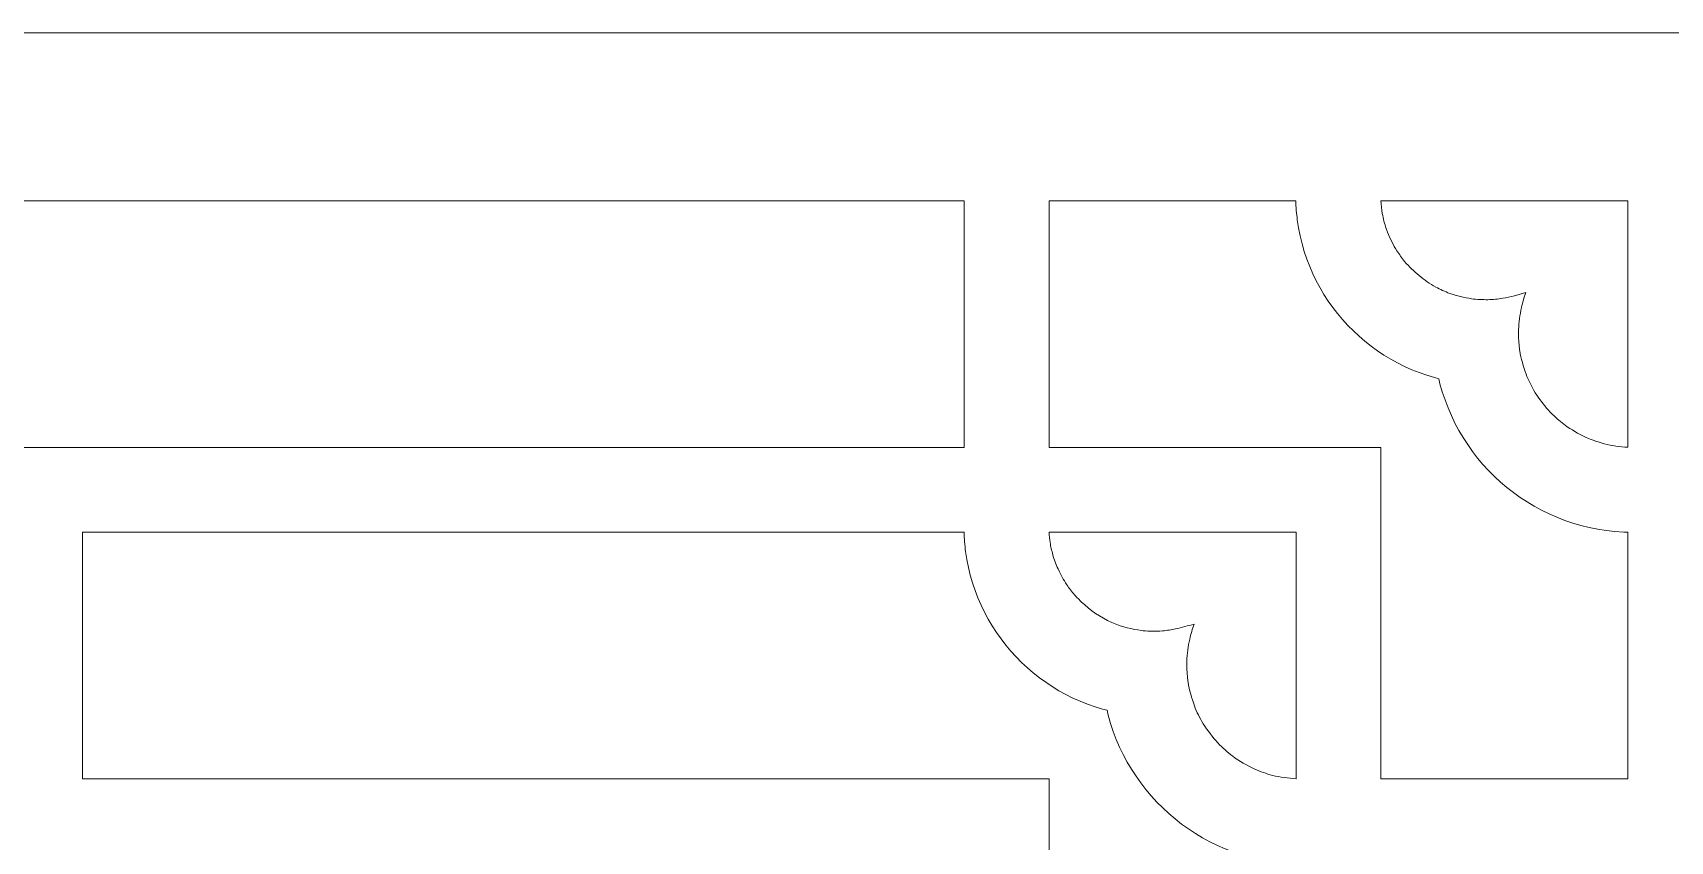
# Model space of a CAD drawing. Header units: centimetres. Extents: x -26.5 to 18, y -3.7 to 6.
# Drawn here: x -18.45 to -11.33, y 2.52 to 6.04 of the extents above; entities that cross this region are included whole.
import ezdxf

# ---------------------------------------------------------------- set-up
doc = ezdxf.new("R2010")
doc.units = ezdxf.units.CM
doc.header["$MEASUREMENT"] = 0
doc.layers.add('layer 1', color=7, linetype='Continuous')

msp = doc.modelspace()

# ---------------------------------------------------------------- linework, layer by layer
at = {"layer": 'layer 1', "color": 242, "lineweight": 9}
for points, knots in [([(-26.53457, -3.70309), (-26.53457, -3.70309), (-26.53457, 6.03856), (-26.53457, 6.03856), (-26.53457, 6.03856), (-26.53457, 6.03856), (18.03348, 6.03856), (18.03348, 6.03856), (18.03348, 6.03856), (18.03348, 6.03856), (18.03348, -3.70309), (18.03348, -3.70309), (18.03348, -3.70309), (18.03348, -3.70309), (-26.53457, -3.70309), (-26.53457, -3.70309)], [0, 0, 0, 0, 0.2, 0.2, 0.2, 0.2, 0.4, 0.4, 0.4, 0.4, 0.6, 0.6, 0.6, 0.6, 1, 1, 1, 1]), ([(-14.40219, 5.30794), (-14.40219, 5.30794), (-22.435, 5.30794), (-22.435, 5.30794), (-22.435, 5.30794), (-22.435, 5.30794), (-22.435, 4.23529), (-22.435, 4.23529), (-22.435, 4.23529), (-22.435, 4.23529), (-14.40219, 4.23529), (-14.40219, 4.23529), (-14.40219, 4.23529), (-14.40219, 4.23529), (-14.40219, 5.30794), (-14.40219, 5.30794)], [0, 0, 0, 0, 0.2, 0.2, 0.2, 0.2, 0.4, 0.4, 0.4, 0.4, 0.6, 0.6, 0.6, 0.6, 1, 1, 1, 1]), ([(-11.95622, 3.99832), (-11.95622, 3.99832), (-11.98648, 4.01821), (-11.98648, 4.01821), (-11.98648, 4.01821), (-11.98648, 4.01821), (-12.01585, 4.03932), (-12.01585, 4.03932), (-12.01585, 4.03932), (-12.01585, 4.03932), (-12.04428, 4.06159), (-12.04428, 4.06159), (-12.04428, 4.06159), (-12.04428, 4.06159), (-12.07175, 4.08502), (-12.07175, 4.08502), (-12.07175, 4.08502), (-12.07175, 4.08502), (-12.09821, 4.10954), (-12.09821, 4.10954), (-12.09821, 4.10954), (-12.09821, 4.10954), (-12.12364, 4.13513), (-12.12364, 4.13513), (-12.12364, 4.13513), (-12.12364, 4.13513), (-12.148, 4.16175), (-12.148, 4.16175), (-12.148, 4.16175), (-12.148, 4.16175), (-12.17125, 4.18938), (-12.17125, 4.18938), (-12.17125, 4.18938), (-12.17125, 4.18938), (-12.19334, 4.21795), (-12.19334, 4.21795), (-12.19334, 4.21795), (-12.19334, 4.21795), (-12.21427, 4.24746), (-12.21427, 4.24746), (-12.21427, 4.24746), (-12.21427, 4.24746), (-12.23397, 4.27785), (-12.23397, 4.27785), (-12.23397, 4.27785), (-12.23397, 4.27785), (-12.25243, 4.3091), (-12.25243, 4.3091), (-12.25243, 4.3091), (-12.25243, 4.3091), (-12.26959, 4.34116), (-12.26959, 4.34116), (-12.26959, 4.34116), (-12.26959, 4.34116), (-12.28543, 4.37401), (-12.28543, 4.37401), (-12.28543, 4.37401), (-12.28543, 4.37401), (-12.29991, 4.4076), (-12.29991, 4.4076), (-12.29991, 4.4076), (-12.29991, 4.4076), (-12.313, 4.44191), (-12.313, 4.44191), (-12.313, 4.44191), (-12.313, 4.44191), (-12.32464, 4.47688), (-12.32464, 4.47688), (-12.32464, 4.47688), (-12.32464, 4.47688), (-12.33482, 4.51249), (-12.33482, 4.51249), (-12.33482, 4.51249), (-12.33482, 4.51249), (-12.33996, 4.53397), (-12.33996, 4.53397), (-12.33996, 4.53397), (-12.33996, 4.53397), (-12.35915, 4.53892), (-12.35915, 4.53892), (-12.35915, 4.53892), (-12.35915, 4.53892), (-12.39243, 4.54902), (-12.39243, 4.54902), (-12.39243, 4.54902), (-12.39243, 4.54902), (-12.4251, 4.56048), (-12.4251, 4.56048), (-12.4251, 4.56048), (-12.4251, 4.56048), (-12.45713, 4.57325), (-12.45713, 4.57325), (-12.45713, 4.57325), (-12.45713, 4.57325), (-12.4885, 4.58732), (-12.4885, 4.58732), (-12.4885, 4.58732), (-12.4885, 4.58732), (-12.51916, 4.60263), (-12.51916, 4.60263), (-12.51916, 4.60263), (-12.51916, 4.60263), (-12.54908, 4.61916), (-12.54908, 4.61916), (-12.54908, 4.61916), (-12.54908, 4.61916), (-12.57823, 4.63687), (-12.57823, 4.63687), (-12.57823, 4.63687), (-12.57823, 4.63687), (-12.60659, 4.65574), (-12.60659, 4.65574), (-12.60659, 4.65574), (-12.60659, 4.65574), (-12.63411, 4.67573), (-12.63411, 4.67573), (-12.63411, 4.67573), (-12.63411, 4.67573), (-12.66077, 4.6968), (-12.66077, 4.6968), (-12.66077, 4.6968), (-12.66077, 4.6968), (-12.68651, 4.71892), (-12.68651, 4.71892), (-12.68651, 4.71892), (-12.68651, 4.71892), (-12.71134, 4.74207), (-12.71134, 4.74207), (-12.71134, 4.74207), (-12.71134, 4.74207), (-12.73519, 4.7662), (-12.73519, 4.7662), (-12.73519, 4.7662), (-12.73519, 4.7662), (-12.75805, 4.79129), (-12.75805, 4.79129), (-12.75805, 4.79129), (-12.75805, 4.79129), (-12.77988, 4.8173), (-12.77988, 4.8173), (-12.77988, 4.8173), (-12.77988, 4.8173), (-12.80064, 4.84421), (-12.80064, 4.84421), (-12.80064, 4.84421), (-12.80064, 4.84421), (-12.82031, 4.87197), (-12.82031, 4.87197), (-12.82031, 4.87197), (-12.82031, 4.87197), (-12.83886, 4.90055), (-12.83886, 4.90055), (-12.83886, 4.90055), (-12.83886, 4.90055), (-12.85623, 4.92993), (-12.85623, 4.92993), (-12.85623, 4.92993), (-12.85623, 4.92993), (-12.87242, 4.96007), (-12.87242, 4.96007), (-12.87242, 4.96007), (-12.87242, 4.96007), (-12.88738, 4.99093), (-12.88738, 4.99093), (-12.88738, 4.99093), (-12.88738, 4.99093), (-12.90107, 5.02249), (-12.90107, 5.02249), (-12.90107, 5.02249), (-12.90107, 5.02249), (-12.91347, 5.0547), (-12.91347, 5.0547), (-12.91347, 5.0547), (-12.91347, 5.0547), (-12.92455, 5.08755), (-12.92455, 5.08755), (-12.92455, 5.08755), (-12.92455, 5.08755), (-12.93426, 5.12099), (-12.93426, 5.12099), (-12.93426, 5.12099), (-12.93426, 5.12099), (-12.94258, 5.15499), (-12.94258, 5.15499), (-12.94258, 5.15499), (-12.94258, 5.15499), (-12.94947, 5.18951), (-12.94947, 5.18951), (-12.94947, 5.18951), (-12.94947, 5.18951), (-12.9549, 5.22453), (-12.9549, 5.22453), (-12.9549, 5.22453), (-12.95798, 5.25233), (-12.96087, 5.27993), (-12.96152, 5.30794), (-12.96152, 5.30794), (-12.96152, 5.30794), (-14.03328, 5.30794), (-14.03328, 5.30794), (-14.03328, 5.30794), (-14.03328, 5.30794), (-14.03328, 4.23529), (-14.03328, 4.23529), (-14.03328, 4.23529), (-14.03328, 4.23529), (-12.59126, 4.23529), (-12.59126, 4.23529), (-12.59126, 4.23529), (-12.59126, 4.23529), (-12.59126, 2.7944), (-12.59126, 2.7944), (-12.59126, 2.7944), (-12.59126, 2.7944), (-11.51862, 2.7944), (-11.51862, 2.7944), (-11.51862, 2.7944), (-11.51862, 2.7944), (-11.51862, 3.86684), (-11.51862, 3.86684), (-11.51862, 3.86684), (-11.51862, 3.86684), (-11.53645, 3.86723), (-11.53645, 3.86723), (-11.53645, 3.86723), (-11.53645, 3.86723), (-11.57463, 3.86977), (-11.57463, 3.86977), (-11.57463, 3.86977), (-11.57463, 3.86977), (-11.61234, 3.87395), (-11.61234, 3.87395), (-11.61234, 3.87395), (-11.61234, 3.87395), (-11.64956, 3.87974), (-11.64956, 3.87974), (-11.64956, 3.87974), (-11.64956, 3.87974), (-11.68625, 3.8871), (-11.68625, 3.8871), (-11.68625, 3.8871), (-11.68625, 3.8871), (-11.72237, 3.89601), (-11.72237, 3.89601), (-11.72237, 3.89601), (-11.72237, 3.89601), (-11.75789, 3.90641), (-11.75789, 3.90641), (-11.75789, 3.90641), (-11.75789, 3.90641), (-11.79276, 3.91827), (-11.79276, 3.91827), (-11.79276, 3.91827), (-11.79276, 3.91827), (-11.82696, 3.93158), (-11.82696, 3.93158), (-11.82696, 3.93158), (-11.82696, 3.93158), (-11.86044, 3.94627), (-11.86044, 3.94627), (-11.86044, 3.94627), (-11.86044, 3.94627), (-11.89316, 3.96231), (-11.89316, 3.96231), (-11.89316, 3.96231), (-11.89316, 3.96231), (-11.9251, 3.97967), (-11.9251, 3.97967), (-11.9251, 3.97967), (-11.9251, 3.97967), (-11.95622, 3.99832), (-11.95622, 3.99832)], [0, 0, 0, 0, 0.0144928, 0.0144928, 0.0144928, 0.0144928, 0.0289855, 0.0289855, 0.0289855, 0.0289855, 0.0434783, 0.0434783, 0.0434783, 0.0434783, 0.057971, 0.057971, 0.057971, 0.057971, 0.0724638, 0.0724638, 0.0724638, 0.0724638, 0.0869565, 0.0869565, 0.0869565, 0.0869565, 0.1014493, 0.1014493, 0.1014493, 0.1014493, 0.115942, 0.115942, 0.115942, 0.115942, 0.1304348, 0.1304348, 0.1304348, 0.1304348, 0.1449275, 0.1449275, 0.1449275, 0.1449275, 0.1594203, 0.1594203, 0.1594203, 0.1594203, 0.173913, 0.173913, 0.173913, 0.173913, 0.1884058, 0.1884058, 0.1884058, 0.1884058, 0.2028986, 0.2028986, 0.2028986, 0.2028986, 0.2173913, 0.2173913, 0.2173913, 0.2173913, 0.2318841, 0.2318841, 0.2318841, 0.2318841, 0.2463768, 0.2463768, 0.2463768, 0.2463768, 0.2608696, 0.2608696, 0.2608696, 0.2608696, 0.2753623, 0.2753623, 0.2753623, 0.2753623, 0.2898551, 0.2898551, 0.2898551, 0.2898551, 0.3043478, 0.3043478, 0.3043478, 0.3043478, 0.3188406, 0.3188406, 0.3188406, 0.3188406, 0.3333333, 0.3333333, 0.3333333, 0.3333333, 0.3478261, 0.3478261, 0.3478261, 0.3478261, 0.3623188, 0.3623188, 0.3623188, 0.3623188, 0.3768116, 0.3768116, 0.3768116, 0.3768116, 0.3913043, 0.3913043, 0.3913043, 0.3913043, 0.4057971, 0.4057971, 0.4057971, 0.4057971, 0.4202899, 0.4202899, 0.4202899, 0.4202899, 0.4347826, 0.4347826, 0.4347826, 0.4347826, 0.4492754, 0.4492754, 0.4492754, 0.4492754, 0.4637681, 0.4637681, 0.4637681, 0.4637681, 0.4782609, 0.4782609, 0.4782609, 0.4782609, 0.4927536, 0.4927536, 0.4927536, 0.4927536, 0.5072464, 0.5072464, 0.5072464, 0.5072464, 0.5217391, 0.5217391, 0.5217391, 0.5217391, 0.5362319, 0.5362319, 0.5362319, 0.5362319, 0.5507246, 0.5507246, 0.5507246, 0.5507246, 0.5652174, 0.5652174, 0.5652174, 0.5652174, 0.5797101, 0.5797101, 0.5797101, 0.5797101, 0.5942029, 0.5942029, 0.5942029, 0.5942029, 0.6086957, 0.6086957, 0.6086957, 0.6086957, 0.6231884, 0.6231884, 0.6231884, 0.6231884, 0.6376812, 0.6376812, 0.6376812, 0.6376812, 0.6521739, 0.6521739, 0.6521739, 0.6521739, 0.6666667, 0.6666667, 0.6666667, 0.6666667, 0.6811594, 0.6811594, 0.6811594, 0.6811594, 0.6956522, 0.6956522, 0.6956522, 0.6956522, 0.7101449, 0.7101449, 0.7101449, 0.7101449, 0.7246377, 0.7246377, 0.7246377, 0.7246377, 0.7391304, 0.7391304, 0.7391304, 0.7391304, 0.7536232, 0.7536232, 0.7536232, 0.7536232, 0.7681159, 0.7681159, 0.7681159, 0.7681159, 0.7826087, 0.7826087, 0.7826087, 0.7826087, 0.7971014, 0.7971014, 0.7971014, 0.7971014, 0.8115942, 0.8115942, 0.8115942, 0.8115942, 0.826087, 0.826087, 0.826087, 0.826087, 0.8405797, 0.8405797, 0.8405797, 0.8405797, 0.8550725, 0.8550725, 0.8550725, 0.8550725, 0.8695652, 0.8695652, 0.8695652, 0.8695652, 0.884058, 0.884058, 0.884058, 0.884058, 0.8985507, 0.8985507, 0.8985507, 0.8985507, 0.9130435, 0.9130435, 0.9130435, 0.9130435, 0.9275362, 0.9275362, 0.9275362, 0.9275362, 0.942029, 0.942029, 0.942029, 0.942029, 0.9565217, 0.9565217, 0.9565217, 0.9565217, 0.9710145, 0.9710145, 0.9710145, 0.9710145, 1, 1, 1, 1]), ([(-12.56254, 5.17114), (-12.55116, 5.14283), (-12.53763, 5.11601), (-12.52178, 5.08998), (-12.52178, 5.08998), (-12.51181, 5.07383), (-12.49996, 5.05916), (-12.4886, 5.04398), (-12.4886, 5.04398), (-12.46914, 5.02177), (-12.44855, 5.00126), (-12.4259, 4.98236), (-12.4259, 4.98236), (-12.40297, 4.96363), (-12.37889, 4.94726), (-12.35333, 4.93237), (-12.35333, 4.93237), (-12.33358, 4.92233), (-12.31353, 4.91324), (-12.29298, 4.90503), (-12.29298, 4.90503), (-12.26168, 4.89449), (-12.23009, 4.8868), (-12.19748, 4.88175), (-12.19748, 4.88175), (-12.17395, 4.87827), (-12.15007, 4.87773), (-12.12633, 4.87784), (-12.12633, 4.87784), (-12.10477, 4.87804), (-12.08339, 4.88073), (-12.06216, 4.88423), (-12.06216, 4.88423), (-12.04514, 4.88713), (-12.02837, 4.89083), (-12.01168, 4.89522), (-12.01168, 4.89522), (-12.01168, 4.89522), (-11.96223, 4.90877), (-11.96223, 4.90877), (-11.96223, 4.90877), (-11.9688, 4.88718), (-11.97617, 4.86589), (-11.98094, 4.84385), (-11.98094, 4.84385), (-11.98763, 4.81181), (-11.99181, 4.7798), (-11.99346, 4.74712), (-11.99346, 4.74712), (-11.99461, 4.72215), (-11.99274, 4.69717), (-11.9902, 4.67234), (-11.9902, 4.67234), (-11.98962, 4.66692), (-11.989, 4.66151), (-11.98831, 4.65612), (-11.98831, 4.65612), (-11.98196, 4.62104), (-11.97279, 4.58699), (-11.96055, 4.55353), (-11.96055, 4.55353), (-11.95145, 4.52901), (-11.93925, 4.50568), (-11.92655, 4.48286), (-11.92655, 4.48286), (-11.91897, 4.46943), (-11.91009, 4.45677), (-11.90106, 4.4443), (-11.90106, 4.4443), (-11.88236, 4.41878), (-11.8618, 4.39364), (-11.83858, 4.37214), (-11.83858, 4.37214), (-11.82045, 4.35555), (-11.80189, 4.33941), (-11.7816, 4.32555), (-11.7816, 4.32555), (-11.75241, 4.30586), (-11.72206, 4.28891), (-11.69006, 4.2743), (-11.69006, 4.2743), (-11.66749, 4.26545), (-11.64467, 4.25772), (-11.62141, 4.25101), (-11.62141, 4.25101), (-11.58743, 4.24327), (-11.55339, 4.23828), (-11.51862, 4.23626), (-11.51862, 4.23626), (-11.51862, 4.23626), (-11.51862, 5.30794), (-11.51862, 5.30794), (-11.51862, 5.30794), (-11.51862, 5.30794), (-12.59175, 5.30794), (-12.59175, 5.30794), (-12.59175, 5.30794), (-12.59081, 5.28916), (-12.5891, 5.27046), (-12.58552, 5.25202), (-12.58552, 5.25202), (-12.58108, 5.23004), (-12.5761, 5.20803), (-12.56854, 5.18692), (-12.56854, 5.18692), (-12.5666, 5.18163), (-12.56459, 5.17637), (-12.56254, 5.17114)], [0, 0, 0, 0, 0.0357143, 0.0357143, 0.0357143, 0.0357143, 0.0714286, 0.0714286, 0.0714286, 0.0714286, 0.1071429, 0.1071429, 0.1071429, 0.1071429, 0.1428571, 0.1428571, 0.1428571, 0.1428571, 0.1785714, 0.1785714, 0.1785714, 0.1785714, 0.2142857, 0.2142857, 0.2142857, 0.2142857, 0.25, 0.25, 0.25, 0.25, 0.2857143, 0.2857143, 0.2857143, 0.2857143, 0.3214286, 0.3214286, 0.3214286, 0.3214286, 0.3571429, 0.3571429, 0.3571429, 0.3571429, 0.3928571, 0.3928571, 0.3928571, 0.3928571, 0.4285714, 0.4285714, 0.4285714, 0.4285714, 0.4642857, 0.4642857, 0.4642857, 0.4642857, 0.5, 0.5, 0.5, 0.5, 0.5357143, 0.5357143, 0.5357143, 0.5357143, 0.5714286, 0.5714286, 0.5714286, 0.5714286, 0.6071429, 0.6071429, 0.6071429, 0.6071429, 0.6428571, 0.6428571, 0.6428571, 0.6428571, 0.6785714, 0.6785714, 0.6785714, 0.6785714, 0.7142857, 0.7142857, 0.7142857, 0.7142857, 0.75, 0.75, 0.75, 0.75, 0.7857143, 0.7857143, 0.7857143, 0.7857143, 0.8214286, 0.8214286, 0.8214286, 0.8214286, 0.8571429, 0.8571429, 0.8571429, 0.8571429, 0.8928571, 0.8928571, 0.8928571, 0.8928571, 0.9285714, 0.9285714, 0.9285714, 0.9285714, 1, 1, 1, 1]), ([(-13.39778, 2.55677), (-13.39778, 2.55677), (-13.42803, 2.57666), (-13.42803, 2.57666), (-13.42803, 2.57666), (-13.42803, 2.57666), (-13.4574, 2.59777), (-13.4574, 2.59777), (-13.4574, 2.59777), (-13.4574, 2.59777), (-13.48583, 2.62004), (-13.48583, 2.62004), (-13.48583, 2.62004), (-13.48583, 2.62004), (-13.5133, 2.64347), (-13.5133, 2.64347), (-13.5133, 2.64347), (-13.5133, 2.64347), (-13.53977, 2.66799), (-13.53977, 2.66799), (-13.53977, 2.66799), (-13.53977, 2.66799), (-13.5652, 2.69358), (-13.5652, 2.69358), (-13.5652, 2.69358), (-13.5652, 2.69358), (-13.58955, 2.7202), (-13.58955, 2.7202), (-13.58955, 2.7202), (-13.58955, 2.7202), (-13.6128, 2.74782), (-13.6128, 2.74782), (-13.6128, 2.74782), (-13.6128, 2.74782), (-13.6349, 2.7764), (-13.6349, 2.7764), (-13.6349, 2.7764), (-13.6349, 2.7764), (-13.65582, 2.80591), (-13.65582, 2.80591), (-13.65582, 2.80591), (-13.65582, 2.80591), (-13.67553, 2.8363), (-13.67553, 2.8363), (-13.67553, 2.8363), (-13.67553, 2.8363), (-13.69398, 2.86755), (-13.69398, 2.86755), (-13.69398, 2.86755), (-13.69398, 2.86755), (-13.71114, 2.89961), (-13.71114, 2.89961), (-13.71114, 2.89961), (-13.71114, 2.89961), (-13.72698, 2.93246), (-13.72698, 2.93246), (-13.72698, 2.93246), (-13.72698, 2.93246), (-13.74146, 2.96605), (-13.74146, 2.96605), (-13.74146, 2.96605), (-13.74146, 2.96605), (-13.75455, 3.00035), (-13.75455, 3.00035), (-13.75455, 3.00035), (-13.75455, 3.00035), (-13.76619, 3.03533), (-13.76619, 3.03533), (-13.76619, 3.03533), (-13.76619, 3.03533), (-13.77637, 3.07094), (-13.77637, 3.07094), (-13.77637, 3.07094), (-13.77637, 3.07094), (-13.78151, 3.09242), (-13.78151, 3.09242), (-13.78151, 3.09242), (-13.78151, 3.09242), (-13.8007, 3.09737), (-13.8007, 3.09737), (-13.8007, 3.09737), (-13.8007, 3.09737), (-13.83398, 3.10747), (-13.83398, 3.10747), (-13.83398, 3.10747), (-13.83398, 3.10747), (-13.86665, 3.11893), (-13.86665, 3.11893), (-13.86665, 3.11893), (-13.86665, 3.11893), (-13.89868, 3.1317), (-13.89868, 3.1317), (-13.89868, 3.1317), (-13.89868, 3.1317), (-13.93005, 3.14577), (-13.93005, 3.14577), (-13.93005, 3.14577), (-13.93005, 3.14577), (-13.96071, 3.16108), (-13.96071, 3.16108), (-13.96071, 3.16108), (-13.96071, 3.16108), (-13.99063, 3.17761), (-13.99063, 3.17761), (-13.99063, 3.17761), (-13.99063, 3.17761), (-14.01978, 3.19532), (-14.01978, 3.19532), (-14.01978, 3.19532), (-14.01978, 3.19532), (-14.04814, 3.21419), (-14.04814, 3.21419), (-14.04814, 3.21419), (-14.04814, 3.21419), (-14.07566, 3.23417), (-14.07566, 3.23417), (-14.07566, 3.23417), (-14.07566, 3.23417), (-14.10232, 3.25525), (-14.10232, 3.25525), (-14.10232, 3.25525), (-14.10232, 3.25525), (-14.12806, 3.27737), (-14.12806, 3.27737), (-14.12806, 3.27737), (-14.12806, 3.27737), (-14.15289, 3.30052), (-14.15289, 3.30052), (-14.15289, 3.30052), (-14.15289, 3.30052), (-14.17674, 3.32465), (-14.17674, 3.32465), (-14.17674, 3.32465), (-14.17674, 3.32465), (-14.1996, 3.34974), (-14.1996, 3.34974), (-14.1996, 3.34974), (-14.1996, 3.34974), (-14.22143, 3.37575), (-14.22143, 3.37575), (-14.22143, 3.37575), (-14.22143, 3.37575), (-14.24219, 3.40265), (-14.24219, 3.40265), (-14.24219, 3.40265), (-14.24219, 3.40265), (-14.26186, 3.43041), (-14.26186, 3.43041), (-14.26186, 3.43041), (-14.26186, 3.43041), (-14.28041, 3.459), (-14.28041, 3.459), (-14.28041, 3.459), (-14.28041, 3.459), (-14.29778, 3.48837), (-14.29778, 3.48837), (-14.29778, 3.48837), (-14.29778, 3.48837), (-14.31397, 3.51852), (-14.31397, 3.51852), (-14.31397, 3.51852), (-14.31397, 3.51852), (-14.32893, 3.54938), (-14.32893, 3.54938), (-14.32893, 3.54938), (-14.32893, 3.54938), (-14.34262, 3.58094), (-14.34262, 3.58094), (-14.34262, 3.58094), (-14.34262, 3.58094), (-14.35502, 3.61315), (-14.35502, 3.61315), (-14.35502, 3.61315), (-14.35502, 3.61315), (-14.3661, 3.646), (-14.3661, 3.646), (-14.3661, 3.646), (-14.3661, 3.646), (-14.37581, 3.67944), (-14.37581, 3.67944), (-14.37581, 3.67944), (-14.37581, 3.67944), (-14.38413, 3.71344), (-14.38413, 3.71344), (-14.38413, 3.71344), (-14.38413, 3.71344), (-14.39102, 3.74796), (-14.39102, 3.74796), (-14.39102, 3.74796), (-14.39102, 3.74796), (-14.39645, 3.78298), (-14.39645, 3.78298), (-14.39645, 3.78298), (-14.39953, 3.81078), (-14.40242, 3.83839), (-14.40307, 3.86639), (-14.40307, 3.86639), (-14.40307, 3.86639), (-18.23329, 3.86639), (-18.23329, 3.86639), (-18.23329, 3.86639), (-18.23329, 3.86639), (-18.23329, 2.79374), (-18.23329, 2.79374), (-18.23329, 2.79374), (-18.23329, 2.79374), (-14.03281, 2.79374), (-14.03281, 2.79374), (-14.03281, 2.79374), (-14.03281, 2.79374), (-14.03281, 1.35219), (-14.03281, 1.35219), (-14.03281, 1.35219), (-14.03281, 1.35219), (-12.96017, 1.35219), (-12.96017, 1.35219), (-12.96017, 1.35219), (-12.96017, 1.35219), (-12.96017, 2.42528), (-12.96017, 2.42528), (-12.96017, 2.42528), (-12.96017, 2.42528), (-12.97801, 2.42568), (-12.97801, 2.42568), (-12.97801, 2.42568), (-12.97801, 2.42568), (-13.01618, 2.42822), (-13.01618, 2.42822), (-13.01618, 2.42822), (-13.01618, 2.42822), (-13.05389, 2.4324), (-13.05389, 2.4324), (-13.05389, 2.4324), (-13.05389, 2.4324), (-13.09111, 2.43818), (-13.09111, 2.43818), (-13.09111, 2.43818), (-13.09111, 2.43818), (-13.1278, 2.44555), (-13.1278, 2.44555), (-13.1278, 2.44555), (-13.1278, 2.44555), (-13.16392, 2.45445), (-13.16392, 2.45445), (-13.16392, 2.45445), (-13.16392, 2.45445), (-13.19944, 2.46486), (-13.19944, 2.46486), (-13.19944, 2.46486), (-13.19944, 2.46486), (-13.23431, 2.47672), (-13.23431, 2.47672), (-13.23431, 2.47672), (-13.23431, 2.47672), (-13.26851, 2.49002), (-13.26851, 2.49002), (-13.26851, 2.49002), (-13.26851, 2.49002), (-13.30199, 2.50471), (-13.30199, 2.50471), (-13.30199, 2.50471), (-13.30199, 2.50471), (-13.33472, 2.52076), (-13.33472, 2.52076), (-13.33472, 2.52076), (-13.33472, 2.52076), (-13.36666, 2.53812), (-13.36666, 2.53812), (-13.36666, 2.53812), (-13.36666, 2.53812), (-13.39778, 2.55677), (-13.39778, 2.55677)], [0, 0, 0, 0, 0.0144928, 0.0144928, 0.0144928, 0.0144928, 0.0289855, 0.0289855, 0.0289855, 0.0289855, 0.0434783, 0.0434783, 0.0434783, 0.0434783, 0.057971, 0.057971, 0.057971, 0.057971, 0.0724638, 0.0724638, 0.0724638, 0.0724638, 0.0869565, 0.0869565, 0.0869565, 0.0869565, 0.1014493, 0.1014493, 0.1014493, 0.1014493, 0.115942, 0.115942, 0.115942, 0.115942, 0.1304348, 0.1304348, 0.1304348, 0.1304348, 0.1449275, 0.1449275, 0.1449275, 0.1449275, 0.1594203, 0.1594203, 0.1594203, 0.1594203, 0.173913, 0.173913, 0.173913, 0.173913, 0.1884058, 0.1884058, 0.1884058, 0.1884058, 0.2028986, 0.2028986, 0.2028986, 0.2028986, 0.2173913, 0.2173913, 0.2173913, 0.2173913, 0.2318841, 0.2318841, 0.2318841, 0.2318841, 0.2463768, 0.2463768, 0.2463768, 0.2463768, 0.2608696, 0.2608696, 0.2608696, 0.2608696, 0.2753623, 0.2753623, 0.2753623, 0.2753623, 0.2898551, 0.2898551, 0.2898551, 0.2898551, 0.3043478, 0.3043478, 0.3043478, 0.3043478, 0.3188406, 0.3188406, 0.3188406, 0.3188406, 0.3333333, 0.3333333, 0.3333333, 0.3333333, 0.3478261, 0.3478261, 0.3478261, 0.3478261, 0.3623188, 0.3623188, 0.3623188, 0.3623188, 0.3768116, 0.3768116, 0.3768116, 0.3768116, 0.3913043, 0.3913043, 0.3913043, 0.3913043, 0.4057971, 0.4057971, 0.4057971, 0.4057971, 0.4202899, 0.4202899, 0.4202899, 0.4202899, 0.4347826, 0.4347826, 0.4347826, 0.4347826, 0.4492754, 0.4492754, 0.4492754, 0.4492754, 0.4637681, 0.4637681, 0.4637681, 0.4637681, 0.4782609, 0.4782609, 0.4782609, 0.4782609, 0.4927536, 0.4927536, 0.4927536, 0.4927536, 0.5072464, 0.5072464, 0.5072464, 0.5072464, 0.5217391, 0.5217391, 0.5217391, 0.5217391, 0.5362319, 0.5362319, 0.5362319, 0.5362319, 0.5507246, 0.5507246, 0.5507246, 0.5507246, 0.5652174, 0.5652174, 0.5652174, 0.5652174, 0.5797101, 0.5797101, 0.5797101, 0.5797101, 0.5942029, 0.5942029, 0.5942029, 0.5942029, 0.6086957, 0.6086957, 0.6086957, 0.6086957, 0.6231884, 0.6231884, 0.6231884, 0.6231884, 0.6376812, 0.6376812, 0.6376812, 0.6376812, 0.6521739, 0.6521739, 0.6521739, 0.6521739, 0.6666667, 0.6666667, 0.6666667, 0.6666667, 0.6811594, 0.6811594, 0.6811594, 0.6811594, 0.6956522, 0.6956522, 0.6956522, 0.6956522, 0.7101449, 0.7101449, 0.7101449, 0.7101449, 0.7246377, 0.7246377, 0.7246377, 0.7246377, 0.7391304, 0.7391304, 0.7391304, 0.7391304, 0.7536232, 0.7536232, 0.7536232, 0.7536232, 0.7681159, 0.7681159, 0.7681159, 0.7681159, 0.7826087, 0.7826087, 0.7826087, 0.7826087, 0.7971014, 0.7971014, 0.7971014, 0.7971014, 0.8115942, 0.8115942, 0.8115942, 0.8115942, 0.826087, 0.826087, 0.826087, 0.826087, 0.8405797, 0.8405797, 0.8405797, 0.8405797, 0.8550725, 0.8550725, 0.8550725, 0.8550725, 0.8695652, 0.8695652, 0.8695652, 0.8695652, 0.884058, 0.884058, 0.884058, 0.884058, 0.8985507, 0.8985507, 0.8985507, 0.8985507, 0.9130435, 0.9130435, 0.9130435, 0.9130435, 0.9275362, 0.9275362, 0.9275362, 0.9275362, 0.942029, 0.942029, 0.942029, 0.942029, 0.9565217, 0.9565217, 0.9565217, 0.9565217, 0.9710145, 0.9710145, 0.9710145, 0.9710145, 1, 1, 1, 1]), ([(-14.01747, 3.76895), (-14.01171, 3.74756), (-14.00344, 3.72698), (-13.99441, 3.7068), (-13.99441, 3.7068), (-13.9835, 3.68297), (-13.97097, 3.66022), (-13.95688, 3.63815), (-13.95688, 3.63815), (-13.94581, 3.62335), (-13.93528, 3.60812), (-13.923, 3.59434), (-13.923, 3.59434), (-13.91792, 3.58874), (-13.91276, 3.58323), (-13.90754, 3.57781), (-13.90754, 3.57781), (-13.87063, 3.54033), (-13.82761, 3.50663), (-13.78022, 3.48352), (-13.78022, 3.48352), (-13.77139, 3.47929), (-13.76252, 3.47523), (-13.75356, 3.47135), (-13.75356, 3.47135), (-13.71481, 3.45476), (-13.67349, 3.44507), (-13.63186, 3.43915), (-13.63186, 3.43915), (-13.63186, 3.43915), (-13.6252, 3.43826), (-13.6252, 3.43826), (-13.6252, 3.43826), (-13.59742, 3.43625), (-13.56909, 3.43505), (-13.54134, 3.43769), (-13.54134, 3.43769), (-13.52192, 3.43968), (-13.50274, 3.44253), (-13.48363, 3.44645), (-13.48363, 3.44645), (-13.45669, 3.45212), (-13.43031, 3.45994), (-13.40378, 3.46722), (-13.40378, 3.46722), (-13.41035, 3.44562), (-13.41772, 3.42434), (-13.42249, 3.4023), (-13.42249, 3.4023), (-13.42918, 3.37026), (-13.43336, 3.33825), (-13.43501, 3.30557), (-13.43501, 3.30557), (-13.43616, 3.28059), (-13.4343, 3.25562), (-13.43176, 3.23079), (-13.43176, 3.23079), (-13.43117, 3.22537), (-13.43055, 3.21996), (-13.42986, 3.21457), (-13.42986, 3.21457), (-13.42351, 3.17949), (-13.41435, 3.14544), (-13.4021, 3.11198), (-13.4021, 3.11198), (-13.39202, 3.08483), (-13.37818, 3.05885), (-13.36382, 3.03377), (-13.36382, 3.03377), (-13.34475, 3.00422), (-13.32361, 2.97659), (-13.29998, 2.95056), (-13.29998, 2.95056), (-13.28045, 2.92925), (-13.25802, 2.91042), (-13.23541, 2.89251), (-13.23541, 2.89251), (-13.2056, 2.87139), (-13.17457, 2.85315), (-13.14165, 2.83741), (-13.14165, 2.83741), (-13.12867, 2.8313), (-13.1154, 2.82646), (-13.10189, 2.82174), (-13.10189, 2.82174), (-13.089, 2.81731), (-13.07603, 2.81323), (-13.06296, 2.80946), (-13.06296, 2.80946), (-13.02898, 2.80172), (-12.99495, 2.79672), (-12.96017, 2.79471), (-12.96017, 2.79471), (-12.96017, 2.79471), (-12.96017, 3.86639), (-12.96017, 3.86639), (-12.96017, 3.86639), (-12.96017, 3.86639), (-14.0333, 3.86639), (-14.0333, 3.86639), (-14.0333, 3.86639), (-14.03257, 3.85174), (-14.03118, 3.83714), (-14.02936, 3.82261), (-14.02936, 3.82261), (-14.02608, 3.80454), (-14.0221, 3.78669), (-14.01747, 3.76895)], [0, 0, 0, 0, 0.0357143, 0.0357143, 0.0357143, 0.0357143, 0.0714286, 0.0714286, 0.0714286, 0.0714286, 0.1071429, 0.1071429, 0.1071429, 0.1071429, 0.1428571, 0.1428571, 0.1428571, 0.1428571, 0.1785714, 0.1785714, 0.1785714, 0.1785714, 0.2142857, 0.2142857, 0.2142857, 0.2142857, 0.25, 0.25, 0.25, 0.25, 0.2857143, 0.2857143, 0.2857143, 0.2857143, 0.3214286, 0.3214286, 0.3214286, 0.3214286, 0.3571429, 0.3571429, 0.3571429, 0.3571429, 0.3928571, 0.3928571, 0.3928571, 0.3928571, 0.4285714, 0.4285714, 0.4285714, 0.4285714, 0.4642857, 0.4642857, 0.4642857, 0.4642857, 0.5, 0.5, 0.5, 0.5, 0.5357143, 0.5357143, 0.5357143, 0.5357143, 0.5714286, 0.5714286, 0.5714286, 0.5714286, 0.6071429, 0.6071429, 0.6071429, 0.6071429, 0.6428571, 0.6428571, 0.6428571, 0.6428571, 0.6785714, 0.6785714, 0.6785714, 0.6785714, 0.7142857, 0.7142857, 0.7142857, 0.7142857, 0.75, 0.75, 0.75, 0.75, 0.7857143, 0.7857143, 0.7857143, 0.7857143, 0.8214286, 0.8214286, 0.8214286, 0.8214286, 0.8571429, 0.8571429, 0.8571429, 0.8571429, 0.8928571, 0.8928571, 0.8928571, 0.8928571, 0.9285714, 0.9285714, 0.9285714, 0.9285714, 1, 1, 1, 1])]:
    msp.add_open_spline(points, degree=3, knots=knots, dxfattribs=at)

doc.saveas('drawing.dxf')
